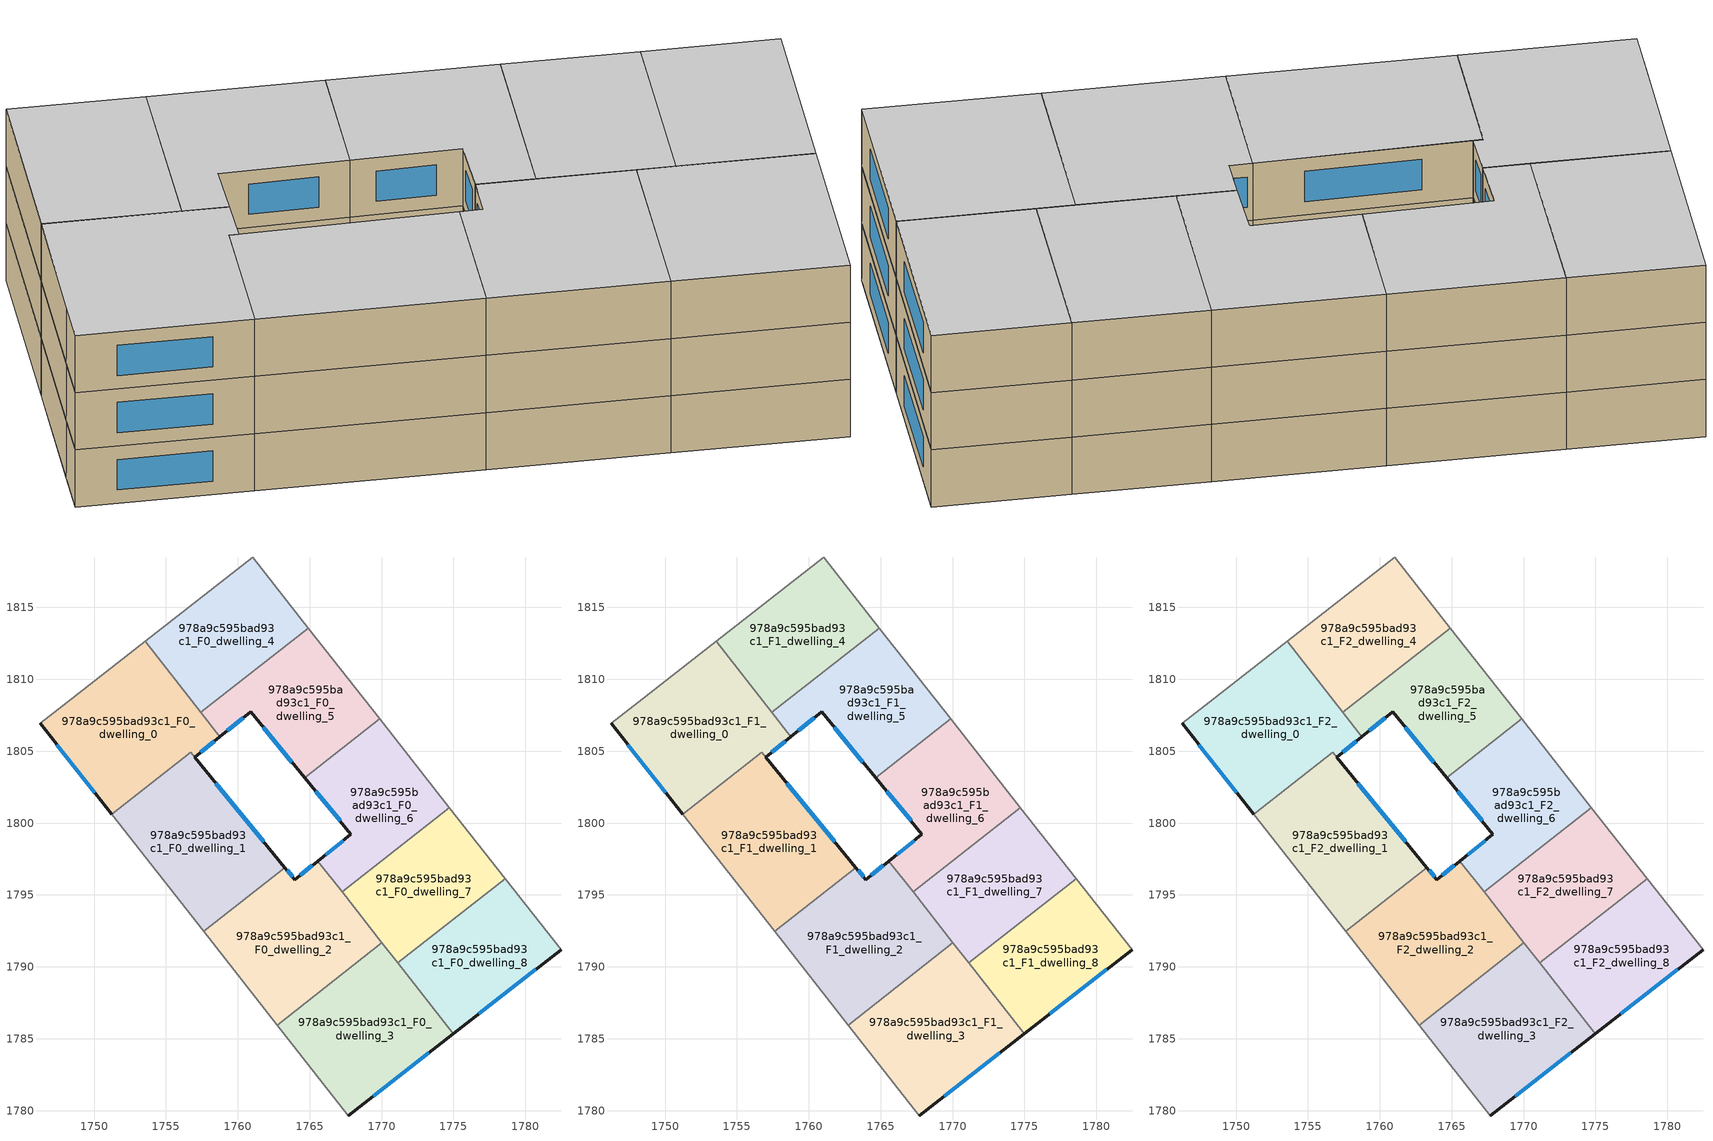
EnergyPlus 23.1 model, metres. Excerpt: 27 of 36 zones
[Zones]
978a9c595bad93c1_F0_dwelling_0
 floor ground (EU_floor_Construction): 1753.55,1812.65 1758.76,1806.02 1757,1804.59 1756.72,1804.93 1751.22,1800.61 1746.24,1806.95 1748.14,1808.42 z0
 wall outside (EU_wall_Construction): 1746.24,1806.95 1751.22,1800.61 / 1757,1804.59 1758.76,1806.02 z0:3
 wall to 978a9c595bad93c1_F0_dwelling_1 (EU_wall_Construction): 1756.72,1804.93 1757,1804.59 / 1751.22,1800.61 1756.71,1804.93 z0:3
 wall adiabatic (EU_wall_Construction): 1753.55,1812.65 1748.14,1808.42 1746.24,1806.95 z0:3
 wall to 978a9c595bad93c1_F0_dwelling_4 (EU_wall_Construction): 1757.44,1807.7 1753.55,1812.65 z0:3
 wall to 978a9c595bad93c1_F0_dwelling_5 (EU_wall_Construction): 1758.76,1806.02 1757.44,1807.7 z0:3
 window (EU_Window_Construction): 1747.41,1805.46 1750.05,1802.1 / 1757.41,1804.92 1758.35,1805.68 z0.7:2.3
978a9c595bad93c1_F0_dwelling_1
 floor ground (EU_floor_Construction): 1756.71,1804.93 1763.28,1796.91 1757.62,1792.46 1751.22,1800.61 z0
 wall outside (EU_wall_Construction): 1763.28,1796.91 1757,1804.58 z0:3
 wall to 978a9c595bad93c1_F0_dwelling_2 (EU_wall_Construction): 1757.62,1792.46 1763.28,1796.91 z0:3
 wall adiabatic (EU_wall_Construction): 1751.22,1800.61 1757.62,1792.46 z0:3
 window (EU_Window_Construction): 1761.81,1798.71 1758.48,1802.78 z0.7:2.3
978a9c595bad93c1_F0_dwelling_2
 floor ground (EU_floor_Construction): 1765.57,1797.36 1770.03,1791.68 1762.74,1785.96 1757.62,1792.46 1763.28,1796.91 1763.97,1796.06 z0
 wall outside (EU_wall_Construction): 1765.57,1797.36 1763.97,1796.06 1763.28,1796.91 z0:3
 wall to 978a9c595bad93c1_F0_dwelling_3 (EU_wall_Construction): 1762.74,1785.96 1770.03,1791.68 z0:3
 wall adiabatic (EU_wall_Construction): 1757.62,1792.46 1762.74,1785.96 z0:3
 wall to 978a9c595bad93c1_F0_dwelling_7 (EU_wall_Construction): 1770.03,1791.68 1767.25,1795.22 z0:3
 wall to 978a9c595bad93c1_F0_dwelling_6 (EU_wall_Construction): 1767.25,1795.22 1765.57,1797.36 z0:3
 window (EU_Window_Construction): 1763.81,1796.26 1763.44,1796.71 / 1765.19,1797.05 1764.35,1796.37 z0.7:2.3
978a9c595bad93c1_F0_dwelling_3
 floor ground (EU_floor_Construction): 1770.03,1791.68 1775,1785.35 1767.7,1779.65 1762.74,1785.96 z0
 wall outside (EU_wall_Construction): 1767.7,1779.65 1775,1785.35 z0:3
 wall adiabatic (EU_wall_Construction): 1762.74,1785.96 1767.7,1779.65 z0:3
 wall to 978a9c595bad93c1_F0_dwelling_8 (EU_wall_Construction): 1775,1785.35 1771.13,1790.28 z0:3
 wall to 978a9c595bad93c1_F0_dwelling_7 (EU_wall_Construction): 1771.13,1790.28 1770.03,1791.68 z0:3
 window (EU_Window_Construction): 1769.41,1780.99 1773.29,1784.01 z0.7:2.3
978a9c595bad93c1_F0_dwelling_4
 floor ground (EU_floor_Construction): 1761.03,1818.49 1764.9,1813.56 1757.44,1807.7 1753.55,1812.65 z0
 wall adiabatic (EU_wall_Construction): 1764.9,1813.56 1761.03,1818.49 1753.55,1812.65 z0:3
 wall to 978a9c595bad93c1_F0_dwelling_5 (EU_wall_Construction): 1757.44,1807.7 1764.9,1813.56 z0:3
978a9c595bad93c1_F0_dwelling_5
 floor ground (EU_floor_Construction): 1764.9,1813.56 1769.86,1807.25 1764.65,1803.15 1760.89,1807.75 1758.76,1806.02 1757.44,1807.7 z0
 wall outside (EU_wall_Construction): 1758.76,1806.02 1760.89,1807.75 1764.65,1803.15 z0:3
 wall adiabatic (EU_wall_Construction): 1769.86,1807.25 1764.9,1813.56 z0:3
 wall to 978a9c595bad93c1_F0_dwelling_6 (EU_wall_Construction): 1764.65,1803.15 1769.86,1807.25 z0:3
 window (EU_Window_Construction): 1759.26,1806.43 1760.39,1807.34 / 1761.77,1806.67 1763.77,1804.23 z0.7:2.3
978a9c595bad93c1_F0_dwelling_6
 floor ground (EU_floor_Construction): 1769.86,1807.25 1774.71,1801.08 1767.25,1795.22 1765.57,1797.36 1767.86,1799.23 1764.65,1803.15 z0
 wall outside (EU_wall_Construction): 1764.65,1803.15 1767.86,1799.23 1765.57,1797.36 z0:3
 wall adiabatic (EU_wall_Construction): 1774.71,1801.08 1769.86,1807.25 z0:3
 wall to 978a9c595bad93c1_F0_dwelling_7 (EU_wall_Construction): 1767.25,1795.22 1774.71,1801.08 z0:3
 window (EU_Window_Construction): 1767.33,1798.79 1766.11,1797.8 / 1765.41,1802.23 1767.11,1800.15 z0.7:2.3
978a9c595bad93c1_F0_dwelling_7
 floor ground (EU_floor_Construction): 1774.71,1801.08 1778.59,1796.14 1771.13,1790.28 1767.25,1795.22 z0
 wall adiabatic (EU_wall_Construction): 1778.59,1796.14 1774.71,1801.08 z0:3
 wall to 978a9c595bad93c1_F0_dwelling_8 (EU_wall_Construction): 1771.13,1790.28 1778.59,1796.14 z0:3
978a9c595bad93c1_F0_dwelling_8
 floor ground (EU_floor_Construction): 1778.59,1796.14 1782.48,1791.19 1775,1785.35 1771.13,1790.28 z0
 wall outside (EU_wall_Construction): 1775,1785.35 1782.48,1791.19 z0:3
 wall adiabatic (EU_wall_Construction): 1782.48,1791.19 1778.59,1796.14 z0:3
 window (EU_Window_Construction): 1776.76,1786.72 1780.72,1789.82 z0.7:2.3
978a9c595bad93c1_F1_dwelling_0
 floor to 978a9c595bad93c1_F0_dwelling_0 (EU_floor_Construction): 1753.55,1812.65 1758.76,1806.02 1757,1804.59 1756.72,1804.93 1751.22,1800.61 1746.24,1806.95 1748.14,1808.42 z3
 wall outside (EU_wall_Construction): 1746.24,1806.95 1751.22,1800.61 / 1757,1804.59 1758.76,1806.02 z3:6
 wall to 978a9c595bad93c1_F1_dwelling_1 (EU_wall_Construction): 1756.72,1804.93 1757,1804.59 / 1751.22,1800.61 1756.71,1804.93 z3:6
 wall adiabatic (EU_wall_Construction): 1753.55,1812.65 1748.14,1808.42 1746.24,1806.95 z3:6
 wall to 978a9c595bad93c1_F1_dwelling_4 (EU_wall_Construction): 1757.44,1807.7 1753.55,1812.65 z3:6
 wall to 978a9c595bad93c1_F1_dwelling_5 (EU_wall_Construction): 1758.76,1806.02 1757.44,1807.7 z3:6
 window (EU_Window_Construction): 1747.41,1805.46 1750.05,1802.1 / 1757.41,1804.92 1758.35,1805.68 z3.7:5.3
978a9c595bad93c1_F1_dwelling_1
 floor to 978a9c595bad93c1_F0_dwelling_1 (EU_floor_Construction): 1756.71,1804.93 1763.28,1796.91 1757.62,1792.46 1751.22,1800.61 z3
 wall outside (EU_wall_Construction): 1763.28,1796.91 1757,1804.58 z3:6
 wall to 978a9c595bad93c1_F1_dwelling_2 (EU_wall_Construction): 1757.62,1792.46 1763.28,1796.91 z3:6
 wall adiabatic (EU_wall_Construction): 1751.22,1800.61 1757.62,1792.46 z3:6
 window (EU_Window_Construction): 1761.81,1798.71 1758.48,1802.78 z3.7:5.3
978a9c595bad93c1_F1_dwelling_2
 floor to 978a9c595bad93c1_F0_dwelling_2 (EU_floor_Construction): 1765.57,1797.36 1770.03,1791.68 1762.74,1785.96 1757.62,1792.46 1763.28,1796.91 1763.97,1796.06 z3
 wall outside (EU_wall_Construction): 1765.57,1797.36 1763.97,1796.06 1763.28,1796.91 z3:6
 wall to 978a9c595bad93c1_F1_dwelling_3 (EU_wall_Construction): 1762.74,1785.96 1770.03,1791.68 z3:6
 wall adiabatic (EU_wall_Construction): 1757.62,1792.46 1762.74,1785.96 z3:6
 wall to 978a9c595bad93c1_F1_dwelling_7 (EU_wall_Construction): 1770.03,1791.68 1767.25,1795.22 z3:6
 wall to 978a9c595bad93c1_F1_dwelling_6 (EU_wall_Construction): 1767.25,1795.22 1765.57,1797.36 z3:6
 window (EU_Window_Construction): 1763.81,1796.26 1763.44,1796.71 / 1765.19,1797.05 1764.35,1796.37 z3.7:5.3
978a9c595bad93c1_F1_dwelling_3
 floor to 978a9c595bad93c1_F0_dwelling_3 (EU_floor_Construction): 1770.03,1791.68 1775,1785.35 1767.7,1779.65 1762.74,1785.96 z3
 wall outside (EU_wall_Construction): 1767.7,1779.65 1775,1785.35 z3:6
 wall adiabatic (EU_wall_Construction): 1762.74,1785.96 1767.7,1779.65 z3:6
 wall to 978a9c595bad93c1_F1_dwelling_8 (EU_wall_Construction): 1775,1785.35 1771.13,1790.28 z3:6
 wall to 978a9c595bad93c1_F1_dwelling_7 (EU_wall_Construction): 1771.13,1790.28 1770.03,1791.68 z3:6
 window (EU_Window_Construction): 1769.41,1780.99 1773.29,1784.01 z3.7:5.3
978a9c595bad93c1_F1_dwelling_4
 floor to 978a9c595bad93c1_F0_dwelling_4 (EU_floor_Construction): 1761.03,1818.49 1764.9,1813.56 1757.44,1807.7 1753.55,1812.65 z3
 wall adiabatic (EU_wall_Construction): 1764.9,1813.56 1761.03,1818.49 1753.55,1812.65 z3:6
 wall to 978a9c595bad93c1_F1_dwelling_5 (EU_wall_Construction): 1757.44,1807.7 1764.9,1813.56 z3:6
978a9c595bad93c1_F1_dwelling_5
 floor to 978a9c595bad93c1_F0_dwelling_5 (EU_floor_Construction): 1764.9,1813.56 1769.86,1807.25 1764.65,1803.15 1760.89,1807.75 1758.76,1806.02 1757.44,1807.7 z3
 wall outside (EU_wall_Construction): 1758.76,1806.02 1760.89,1807.75 1764.65,1803.15 z3:6
 wall adiabatic (EU_wall_Construction): 1769.86,1807.25 1764.9,1813.56 z3:6
 wall to 978a9c595bad93c1_F1_dwelling_6 (EU_wall_Construction): 1764.65,1803.15 1769.86,1807.25 z3:6
 window (EU_Window_Construction): 1759.26,1806.43 1760.39,1807.34 / 1761.77,1806.67 1763.77,1804.23 z3.7:5.3
978a9c595bad93c1_F1_dwelling_6
 floor to 978a9c595bad93c1_F0_dwelling_6 (EU_floor_Construction): 1769.86,1807.25 1774.71,1801.08 1767.25,1795.22 1765.57,1797.36 1767.86,1799.23 1764.65,1803.15 z3
 wall outside (EU_wall_Construction): 1764.65,1803.15 1767.86,1799.23 1765.57,1797.36 z3:6
 wall adiabatic (EU_wall_Construction): 1774.71,1801.08 1769.86,1807.25 z3:6
 wall to 978a9c595bad93c1_F1_dwelling_7 (EU_wall_Construction): 1767.25,1795.22 1774.71,1801.08 z3:6
 window (EU_Window_Construction): 1767.33,1798.79 1766.11,1797.8 / 1765.41,1802.23 1767.11,1800.15 z3.7:5.3
978a9c595bad93c1_F1_dwelling_7
 floor to 978a9c595bad93c1_F0_dwelling_7 (EU_floor_Construction): 1774.71,1801.08 1778.59,1796.14 1771.13,1790.28 1767.25,1795.22 z3
 wall adiabatic (EU_wall_Construction): 1778.59,1796.14 1774.71,1801.08 z3:6
 wall to 978a9c595bad93c1_F1_dwelling_8 (EU_wall_Construction): 1771.13,1790.28 1778.59,1796.14 z3:6
978a9c595bad93c1_F1_dwelling_8
 floor to 978a9c595bad93c1_F0_dwelling_8 (EU_floor_Construction): 1778.59,1796.14 1782.48,1791.19 1775,1785.35 1771.13,1790.28 z3
 wall outside (EU_wall_Construction): 1775,1785.35 1782.48,1791.19 z3:6
 wall adiabatic (EU_wall_Construction): 1782.48,1791.19 1778.59,1796.14 z3:6
 window (EU_Window_Construction): 1776.76,1786.72 1780.72,1789.82 z3.7:5.3
978a9c595bad93c1_F2_dwelling_0
 floor to 978a9c595bad93c1_F1_dwelling_0 (EU_floor_Construction): 1753.55,1812.65 1758.76,1806.02 1757,1804.59 1756.72,1804.93 1751.22,1800.61 1746.24,1806.95 1748.14,1808.42 z6
 wall outside (EU_wall_Construction): 1746.24,1806.95 1751.22,1800.61 / 1757,1804.59 1758.76,1806.02 z6:9
 wall to 978a9c595bad93c1_F2_dwelling_1 (EU_wall_Construction): 1756.72,1804.93 1757,1804.59 / 1751.22,1800.61 1756.71,1804.93 z6:9
 wall adiabatic (EU_wall_Construction): 1753.55,1812.65 1748.14,1808.42 1746.24,1806.95 z6:9
 wall to 978a9c595bad93c1_F2_dwelling_4 (EU_wall_Construction): 1757.44,1807.7 1753.55,1812.65 z6:9
 wall to 978a9c595bad93c1_F2_dwelling_5 (EU_wall_Construction): 1758.76,1806.02 1757.44,1807.7 z6:9
 window (EU_Window_Construction): 1747.41,1805.46 1750.05,1802.1 / 1757.41,1804.92 1758.35,1805.68 z6.7:8.3
 ceiling to 978a9c595bad93c1_F3_dwelling_0 (EU_floor_Construction): 1757,1804.59 1758.76,1806.02 1753.55,1812.65 1748.14,1808.42 1746.24,1806.95 1751.22,1800.61 1756.72,1804.93 z9
978a9c595bad93c1_F2_dwelling_1
 floor to 978a9c595bad93c1_F1_dwelling_1 (EU_floor_Construction): 1756.71,1804.93 1763.28,1796.91 1757.62,1792.46 1751.22,1800.61 z6
 wall outside (EU_wall_Construction): 1763.28,1796.91 1757,1804.58 z6:9
 wall to 978a9c595bad93c1_F2_dwelling_2 (EU_wall_Construction): 1757.62,1792.46 1763.28,1796.91 z6:9
 wall adiabatic (EU_wall_Construction): 1751.22,1800.61 1757.62,1792.46 z6:9
 window (EU_Window_Construction): 1761.81,1798.71 1758.48,1802.78 z6.7:8.3
 ceiling to 978a9c595bad93c1_F3_dwelling_1 (EU_floor_Construction): 1763.28,1796.91 1756.71,1804.93 1751.22,1800.61 1757.62,1792.46 z9
978a9c595bad93c1_F2_dwelling_2
 floor to 978a9c595bad93c1_F1_dwelling_2 (EU_floor_Construction): 1765.57,1797.36 1770.03,1791.68 1762.74,1785.96 1757.62,1792.46 1763.28,1796.91 1763.97,1796.06 z6
 wall outside (EU_wall_Construction): 1765.57,1797.36 1763.97,1796.06 1763.28,1796.91 z6:9
 wall to 978a9c595bad93c1_F2_dwelling_3 (EU_wall_Construction): 1762.74,1785.96 1770.03,1791.68 z6:9
 wall adiabatic (EU_wall_Construction): 1757.62,1792.46 1762.74,1785.96 z6:9
 wall to 978a9c595bad93c1_F2_dwelling_7 (EU_wall_Construction): 1770.03,1791.68 1767.25,1795.22 z6:9
 wall to 978a9c595bad93c1_F2_dwelling_6 (EU_wall_Construction): 1767.25,1795.22 1765.57,1797.36 z6:9
 window (EU_Window_Construction): 1763.81,1796.26 1763.44,1796.71 / 1765.19,1797.05 1764.35,1796.37 z6.7:8.3
 ceiling to 978a9c595bad93c1_F3_dwelling_2 (EU_floor_Construction): 1770.03,1791.68 1765.57,1797.36 1763.97,1796.06 1763.28,1796.91 1757.62,1792.46 1762.74,1785.96 z9
978a9c595bad93c1_F2_dwelling_3
 floor to 978a9c595bad93c1_F1_dwelling_3 (EU_floor_Construction): 1770.03,1791.68 1775,1785.35 1767.7,1779.65 1762.74,1785.96 z6
 wall outside (EU_wall_Construction): 1767.7,1779.65 1775,1785.35 z6:9
 wall adiabatic (EU_wall_Construction): 1762.74,1785.96 1767.7,1779.65 z6:9
 wall to 978a9c595bad93c1_F2_dwelling_8 (EU_wall_Construction): 1775,1785.35 1771.13,1790.28 z6:9
 wall to 978a9c595bad93c1_F2_dwelling_7 (EU_wall_Construction): 1771.13,1790.28 1770.03,1791.68 z6:9
 window (EU_Window_Construction): 1769.41,1780.99 1773.29,1784.01 z6.7:8.3
 ceiling to 978a9c595bad93c1_F3_dwelling_3 (EU_floor_Construction): 1775,1785.35 1770.03,1791.68 1762.74,1785.96 1767.7,1779.65 z9
978a9c595bad93c1_F2_dwelling_4
 floor to 978a9c595bad93c1_F1_dwelling_4 (EU_floor_Construction): 1761.03,1818.49 1764.9,1813.56 1757.44,1807.7 1753.55,1812.65 z6
 wall adiabatic (EU_wall_Construction): 1764.9,1813.56 1761.03,1818.49 1753.55,1812.65 z6:9
 wall to 978a9c595bad93c1_F2_dwelling_5 (EU_wall_Construction): 1757.44,1807.7 1764.9,1813.56 z6:9
 ceiling to 978a9c595bad93c1_F3_dwelling_4 (EU_floor_Construction): 1764.9,1813.56 1761.03,1818.49 1753.55,1812.65 1757.44,1807.7 z9
978a9c595bad93c1_F2_dwelling_5
 floor to 978a9c595bad93c1_F1_dwelling_5 (EU_floor_Construction): 1764.9,1813.56 1769.86,1807.25 1764.65,1803.15 1760.89,1807.75 1758.76,1806.02 1757.44,1807.7 z6
 wall outside (EU_wall_Construction): 1758.76,1806.02 1760.89,1807.75 1764.65,1803.15 z6:9
 wall adiabatic (EU_wall_Construction): 1769.86,1807.25 1764.9,1813.56 z6:9
 wall to 978a9c595bad93c1_F2_dwelling_6 (EU_wall_Construction): 1764.65,1803.15 1769.86,1807.25 z6:9
 window (EU_Window_Construction): 1759.26,1806.43 1760.39,1807.34 / 1761.77,1806.67 1763.77,1804.23 z6.7:8.3
 ceiling to 978a9c595bad93c1_F3_dwelling_5 (EU_floor_Construction): 1769.86,1807.25 1764.9,1813.56 1757.44,1807.7 1758.76,1806.02 1760.89,1807.75 1764.65,1803.15 z9
978a9c595bad93c1_F2_dwelling_6
 floor to 978a9c595bad93c1_F1_dwelling_6 (EU_floor_Construction): 1769.86,1807.25 1774.71,1801.08 1767.25,1795.22 1765.57,1797.36 1767.86,1799.23 1764.65,1803.15 z6
 wall outside (EU_wall_Construction): 1764.65,1803.15 1767.86,1799.23 1765.57,1797.36 z6:9
 wall adiabatic (EU_wall_Construction): 1774.71,1801.08 1769.86,1807.25 z6:9
 wall to 978a9c595bad93c1_F2_dwelling_7 (EU_wall_Construction): 1767.25,1795.22 1774.71,1801.08 z6:9
 window (EU_Window_Construction): 1767.33,1798.79 1766.11,1797.8 / 1765.41,1802.23 1767.11,1800.15 z6.7:8.3
 ceiling to 978a9c595bad93c1_F3_dwelling_6 (EU_floor_Construction): 1774.71,1801.08 1769.86,1807.25 1764.65,1803.15 1767.86,1799.23 1765.57,1797.36 1767.25,1795.22 z9
978a9c595bad93c1_F2_dwelling_7
 floor to 978a9c595bad93c1_F1_dwelling_7 (EU_floor_Construction): 1774.71,1801.08 1778.59,1796.14 1771.13,1790.28 1767.25,1795.22 z6
 wall adiabatic (EU_wall_Construction): 1778.59,1796.14 1774.71,1801.08 z6:9
 wall to 978a9c595bad93c1_F2_dwelling_8 (EU_wall_Construction): 1771.13,1790.28 1778.59,1796.14 z6:9
 ceiling to 978a9c595bad93c1_F3_dwelling_7 (EU_floor_Construction): 1778.59,1796.14 1774.71,1801.08 1767.25,1795.22 1771.13,1790.28 z9
978a9c595bad93c1_F2_dwelling_8
 floor to 978a9c595bad93c1_F1_dwelling_8 (EU_floor_Construction): 1778.59,1796.14 1782.48,1791.19 1775,1785.35 1771.13,1790.28 z6
 wall outside (EU_wall_Construction): 1775,1785.35 1782.48,1791.19 z6:9
 wall adiabatic (EU_wall_Construction): 1782.48,1791.19 1778.59,1796.14 z6:9
 window (EU_Window_Construction): 1776.76,1786.72 1780.72,1789.82 z6.7:8.3
 ceiling to 978a9c595bad93c1_F3_dwelling_8 (EU_floor_Construction): 1782.48,1791.19 1778.59,1796.14 1771.13,1790.28 1775,1785.35 z9
[Building]
EU S2 Campaign: North Axis=0; Terrain=City; Solar Distribution=FullExterior
[Site:Location]
Budapest.Ferenc.Liszt.Intl.AP: Latitude=47.437; Longitude=19.256; Time Zone=1; Elevation=185
[SizingPeriod:WeatherFileDays]
AnnualSizingPeriod: Begin Month=1; Begin Day of Month=1; End Month=12; End Day of Month=31; Day of Week for Start Day=Monday; Use Weather File Daylight Saving Period=No; Use Weather File Rain and Snow Indicators=No
[MATERIAL]
EU_InternalMass_Material: Roughness=MediumRough; Thickness=0.1; Conductivity=1; Density=1800; Specific Heat=900; Thermal Absorptance=0.9; Solar Absorptance=0.7; Visible Absorptance=0.7
[MATERIAL:NOMASS] Roughness=MediumRough; Thermal Absorptance=0.9; Solar Absorptance=0.7; Visible Absorptance=0.7
Name | Thermal Resistance
EU_wall_NoMass | 0.832559
EU_floor_NoMass | 0.872794
[WINDOWMATERIAL:SIMPLEGLAZINGSYSTEM]
EU_Window_SimpleGlazing: UFactor=2.79869; Solar Heat Gain Coefficient=0.75; Visible Transmittance=0.75
[CONSTRUCTION]
EU_wall_Construction: EU_wall_NoMass
EU_floor_Construction: EU_floor_NoMass
EU_Window_Construction: EU_Window_SimpleGlazing
EU_InternalMass_Construction: EU_InternalMass_Material
[ZONE] Type=1; Multiplier=1; Ceiling Height=autocalculate; Floor Area=autocalculate; Part of Total Floor Area=Yes
Name | Volume
978a9c595bad93c1_F0_dwelling_0; 978a9c595bad93c1_F1_dwelling_0; 978a9c595bad93c1_F2_dwelling_0 | 226.384
978a9c595bad93c1_F0_dwelling_1; 978a9c595bad93c1_F1_dwelling_1; 978a9c595bad93c1_F2_dwelling_1 | 220.493
978a9c595bad93c1_F0_dwelling_2; 978a9c595bad93c1_F1_dwelling_2; 978a9c595bad93c1_F2_dwelling_2 | 223.479
978a9c595bad93c1_F0_dwelling_3; 978a9c595bad93c1_F1_dwelling_3; 978a9c595bad93c1_F2_dwelling_3 | 223.474
978a9c595bad93c1_F0_dwelling_4; 978a9c595bad93c1_F1_dwelling_4; 978a9c595bad93c1_F2_dwelling_4 | 178.793
978a9c595bad93c1_F0_dwelling_5; 978a9c595bad93c1_F1_dwelling_5; 978a9c595bad93c1_F2_dwelling_5 | 178.784
978a9c595bad93c1_F0_dwelling_6; 978a9c595bad93c1_F1_dwelling_6; 978a9c595bad93c1_F2_dwelling_6 | 178.795
978a9c595bad93c1_F0_dwelling_7; 978a9c595bad93c1_F1_dwelling_7; 978a9c595bad93c1_F2_dwelling_7 | 178.759
978a9c595bad93c1_F0_dwelling_8; 978a9c595bad93c1_F1_dwelling_8; 978a9c595bad93c1_F2_dwelling_8 | 178.791
[INTERNALMASS] Construction=EU_InternalMass_Construction
Name | Zone or ZoneList | Surface Area
978a9c595bad93c1_F0_dwelling_0_EU_InternalMass | 978a9c595bad93c1_F0_dwelling_0 | 75.4623
978a9c595bad93c1_F0_dwelling_1_EU_InternalMass | 978a9c595bad93c1_F0_dwelling_1 | 73.5244
978a9c595bad93c1_F0_dwelling_2_EU_InternalMass | 978a9c595bad93c1_F0_dwelling_2 | 74.4931
978a9c595bad93c1_F0_dwelling_3_EU_InternalMass | 978a9c595bad93c1_F0_dwelling_3 | 74.4914
978a9c595bad93c1_F0_dwelling_4_EU_InternalMass | 978a9c595bad93c1_F0_dwelling_4 | 59.5976
978a9c595bad93c1_F0_dwelling_5_EU_InternalMass | 978a9c595bad93c1_F0_dwelling_5 | 59.5945
978a9c595bad93c1_F0_dwelling_6_EU_InternalMass | 978a9c595bad93c1_F0_dwelling_6 | 59.5981
978a9c595bad93c1_F0_dwelling_7_EU_InternalMass | 978a9c595bad93c1_F0_dwelling_7 | 59.5864
978a9c595bad93c1_F0_dwelling_8_EU_InternalMass | 978a9c595bad93c1_F0_dwelling_8 | 59.5971
978a9c595bad93c1_F1_dwelling_0_EU_InternalMass | 978a9c595bad93c1_F1_dwelling_0 | 75.4623
978a9c595bad93c1_F1_dwelling_1_EU_InternalMass | 978a9c595bad93c1_F1_dwelling_1 | 73.5244
978a9c595bad93c1_F1_dwelling_2_EU_InternalMass | 978a9c595bad93c1_F1_dwelling_2 | 74.4931
978a9c595bad93c1_F1_dwelling_3_EU_InternalMass | 978a9c595bad93c1_F1_dwelling_3 | 74.4914
978a9c595bad93c1_F1_dwelling_4_EU_InternalMass | 978a9c595bad93c1_F1_dwelling_4 | 59.5976
978a9c595bad93c1_F1_dwelling_5_EU_InternalMass | 978a9c595bad93c1_F1_dwelling_5 | 59.5945
978a9c595bad93c1_F1_dwelling_6_EU_InternalMass | 978a9c595bad93c1_F1_dwelling_6 | 59.5981
978a9c595bad93c1_F1_dwelling_7_EU_InternalMass | 978a9c595bad93c1_F1_dwelling_7 | 59.5864
978a9c595bad93c1_F1_dwelling_8_EU_InternalMass | 978a9c595bad93c1_F1_dwelling_8 | 59.5971
978a9c595bad93c1_F2_dwelling_0_EU_InternalMass | 978a9c595bad93c1_F2_dwelling_0 | 75.4623
978a9c595bad93c1_F2_dwelling_1_EU_InternalMass | 978a9c595bad93c1_F2_dwelling_1 | 73.5244
978a9c595bad93c1_F2_dwelling_2_EU_InternalMass | 978a9c595bad93c1_F2_dwelling_2 | 74.4931
978a9c595bad93c1_F2_dwelling_3_EU_InternalMass | 978a9c595bad93c1_F2_dwelling_3 | 74.4914
978a9c595bad93c1_F2_dwelling_4_EU_InternalMass | 978a9c595bad93c1_F2_dwelling_4 | 59.5976
978a9c595bad93c1_F2_dwelling_5_EU_InternalMass | 978a9c595bad93c1_F2_dwelling_5 | 59.5945
978a9c595bad93c1_F2_dwelling_6_EU_InternalMass | 978a9c595bad93c1_F2_dwelling_6 | 59.5981
978a9c595bad93c1_F2_dwelling_7_EU_InternalMass | 978a9c595bad93c1_F2_dwelling_7 | 59.5864
978a9c595bad93c1_F2_dwelling_8_EU_InternalMass | 978a9c595bad93c1_F2_dwelling_8 | 59.5971
[OTHEREQUIPMENT] Fuel Type=Electricity; Design Level Calculation Method=Watts/Area; Power per Zone Floor Area=1; Fraction Latent=0; Fraction Radiant=0; Fraction Lost=0; Carbon Dioxide Generation Rate=0; EndUse Subcategory=EU_Step8_InternalGains
Name | Zone or ZoneList or Space or SpaceList | Schedule
EU_Step8_InternalGain_978a9c595bad93c1_F0_dwelling_0_f000 | 978a9c595bad93c1_F0_dwelling_0 | EU_Step8_GainSchedule_978a9c595bad93c1_F0_dwelling_0_f000
EU_Step8_InternalGain_978a9c595bad93c1_F0_dwelling_1_f000 | 978a9c595bad93c1_F0_dwelling_1 | EU_Step8_GainSchedule_978a9c595bad93c1_F0_dwelling_1_f000
EU_Step8_InternalGain_978a9c595bad93c1_F0_dwelling_2_f000 | 978a9c595bad93c1_F0_dwelling_2 | EU_Step8_GainSchedule_978a9c595bad93c1_F0_dwelling_2_f000
EU_Step8_InternalGain_978a9c595bad93c1_F0_dwelling_3_f000 | 978a9c595bad93c1_F0_dwelling_3 | EU_Step8_GainSchedule_978a9c595bad93c1_F0_dwelling_3_f000
EU_Step8_InternalGain_978a9c595bad93c1_F0_dwelling_4_f000 | 978a9c595bad93c1_F0_dwelling_4 | EU_Step8_GainSchedule_978a9c595bad93c1_F0_dwelling_4_f000
EU_Step8_InternalGain_978a9c595bad93c1_F0_dwelling_5_f000 | 978a9c595bad93c1_F0_dwelling_5 | EU_Step8_GainSchedule_978a9c595bad93c1_F0_dwelling_5_f000
EU_Step8_InternalGain_978a9c595bad93c1_F0_dwelling_6_f000 | 978a9c595bad93c1_F0_dwelling_6 | EU_Step8_GainSchedule_978a9c595bad93c1_F0_dwelling_6_f000
EU_Step8_InternalGain_978a9c595bad93c1_F0_dwelling_7_f000 | 978a9c595bad93c1_F0_dwelling_7 | EU_Step8_GainSchedule_978a9c595bad93c1_F0_dwelling_7_f000
EU_Step8_InternalGain_978a9c595bad93c1_F0_dwelling_8_f000 | 978a9c595bad93c1_F0_dwelling_8 | EU_Step8_GainSchedule_978a9c595bad93c1_F0_dwelling_8_f000
EU_Step8_InternalGain_978a9c595bad93c1_F1_dwelling_0_f000 | 978a9c595bad93c1_F1_dwelling_0 | EU_Step8_GainSchedule_978a9c595bad93c1_F1_dwelling_0_f000
EU_Step8_InternalGain_978a9c595bad93c1_F1_dwelling_1_f000 | 978a9c595bad93c1_F1_dwelling_1 | EU_Step8_GainSchedule_978a9c595bad93c1_F1_dwelling_1_f000
EU_Step8_InternalGain_978a9c595bad93c1_F1_dwelling_2_f000 | 978a9c595bad93c1_F1_dwelling_2 | EU_Step8_GainSchedule_978a9c595bad93c1_F1_dwelling_2_f000
EU_Step8_InternalGain_978a9c595bad93c1_F1_dwelling_3_f000 | 978a9c595bad93c1_F1_dwelling_3 | EU_Step8_GainSchedule_978a9c595bad93c1_F1_dwelling_3_f000
EU_Step8_InternalGain_978a9c595bad93c1_F1_dwelling_4_f000 | 978a9c595bad93c1_F1_dwelling_4 | EU_Step8_GainSchedule_978a9c595bad93c1_F1_dwelling_4_f000
EU_Step8_InternalGain_978a9c595bad93c1_F1_dwelling_5_f000 | 978a9c595bad93c1_F1_dwelling_5 | EU_Step8_GainSchedule_978a9c595bad93c1_F1_dwelling_5_f000
EU_Step8_InternalGain_978a9c595bad93c1_F1_dwelling_6_f000 | 978a9c595bad93c1_F1_dwelling_6 | EU_Step8_GainSchedule_978a9c595bad93c1_F1_dwelling_6_f000
EU_Step8_InternalGain_978a9c595bad93c1_F1_dwelling_7_f000 | 978a9c595bad93c1_F1_dwelling_7 | EU_Step8_GainSchedule_978a9c595bad93c1_F1_dwelling_7_f000
EU_Step8_InternalGain_978a9c595bad93c1_F1_dwelling_8_f000 | 978a9c595bad93c1_F1_dwelling_8 | EU_Step8_GainSchedule_978a9c595bad93c1_F1_dwelling_8_f000
EU_Step8_InternalGain_978a9c595bad93c1_F2_dwelling_0_f000 | 978a9c595bad93c1_F2_dwelling_0 | EU_Step8_GainSchedule_978a9c595bad93c1_F2_dwelling_0_f000
EU_Step8_InternalGain_978a9c595bad93c1_F2_dwelling_1_f000 | 978a9c595bad93c1_F2_dwelling_1 | EU_Step8_GainSchedule_978a9c595bad93c1_F2_dwelling_1_f000
EU_Step8_InternalGain_978a9c595bad93c1_F2_dwelling_2_f000 | 978a9c595bad93c1_F2_dwelling_2 | EU_Step8_GainSchedule_978a9c595bad93c1_F2_dwelling_2_f000
EU_Step8_InternalGain_978a9c595bad93c1_F2_dwelling_3_f000 | 978a9c595bad93c1_F2_dwelling_3 | EU_Step8_GainSchedule_978a9c595bad93c1_F2_dwelling_3_f000
EU_Step8_InternalGain_978a9c595bad93c1_F2_dwelling_4_f000 | 978a9c595bad93c1_F2_dwelling_4 | EU_Step8_GainSchedule_978a9c595bad93c1_F2_dwelling_4_f000
EU_Step8_InternalGain_978a9c595bad93c1_F2_dwelling_5_f000 | 978a9c595bad93c1_F2_dwelling_5 | EU_Step8_GainSchedule_978a9c595bad93c1_F2_dwelling_5_f000
EU_Step8_InternalGain_978a9c595bad93c1_F2_dwelling_6_f000 | 978a9c595bad93c1_F2_dwelling_6 | EU_Step8_GainSchedule_978a9c595bad93c1_F2_dwelling_6_f000
EU_Step8_InternalGain_978a9c595bad93c1_F2_dwelling_7_f000 | 978a9c595bad93c1_F2_dwelling_7 | EU_Step8_GainSchedule_978a9c595bad93c1_F2_dwelling_7_f000
EU_Step8_InternalGain_978a9c595bad93c1_F2_dwelling_8_f000 | 978a9c595bad93c1_F2_dwelling_8 | EU_Step8_GainSchedule_978a9c595bad93c1_F2_dwelling_8_f000
[ZONEVENTILATION:DESIGNFLOWRATE] Schedule=EU_AlwaysOn; Design Flow Rate Calculation Method=AirChanges/Hour; Air Changes per Hour=0.475469; Ventilation Type=Natural; Fan Pressure Rise=0; Fan Total Efficiency=1; Constant Term Coefficient=1; Temperature Term Coefficient=0; Velocity Term Coefficient=0; Velocity Squared Term Coefficient=0; Minimum Indoor Temperature=-100; Maximum Indoor Temperature=100; Delta Temperature=-100; Minimum Outdoor Temperature=-100; Maximum Outdoor Temperature=100; Maximum Wind Speed=40
Name | Zone or ZoneList or Space or SpaceList
EU_ConstantAir_978a9c595bad93c1_F0_dwelling_0 | 978a9c595bad93c1_F0_dwelling_0
EU_ConstantAir_978a9c595bad93c1_F0_dwelling_1 | 978a9c595bad93c1_F0_dwelling_1
EU_ConstantAir_978a9c595bad93c1_F0_dwelling_2 | 978a9c595bad93c1_F0_dwelling_2
EU_ConstantAir_978a9c595bad93c1_F0_dwelling_3 | 978a9c595bad93c1_F0_dwelling_3
EU_ConstantAir_978a9c595bad93c1_F0_dwelling_4 | 978a9c595bad93c1_F0_dwelling_4
EU_ConstantAir_978a9c595bad93c1_F0_dwelling_5 | 978a9c595bad93c1_F0_dwelling_5
EU_ConstantAir_978a9c595bad93c1_F0_dwelling_6 | 978a9c595bad93c1_F0_dwelling_6
EU_ConstantAir_978a9c595bad93c1_F0_dwelling_7 | 978a9c595bad93c1_F0_dwelling_7
EU_ConstantAir_978a9c595bad93c1_F0_dwelling_8 | 978a9c595bad93c1_F0_dwelling_8
EU_ConstantAir_978a9c595bad93c1_F1_dwelling_0 | 978a9c595bad93c1_F1_dwelling_0
EU_ConstantAir_978a9c595bad93c1_F1_dwelling_1 | 978a9c595bad93c1_F1_dwelling_1
EU_ConstantAir_978a9c595bad93c1_F1_dwelling_2 | 978a9c595bad93c1_F1_dwelling_2
EU_ConstantAir_978a9c595bad93c1_F1_dwelling_3 | 978a9c595bad93c1_F1_dwelling_3
EU_ConstantAir_978a9c595bad93c1_F1_dwelling_4 | 978a9c595bad93c1_F1_dwelling_4
EU_ConstantAir_978a9c595bad93c1_F1_dwelling_5 | 978a9c595bad93c1_F1_dwelling_5
EU_ConstantAir_978a9c595bad93c1_F1_dwelling_6 | 978a9c595bad93c1_F1_dwelling_6
EU_ConstantAir_978a9c595bad93c1_F1_dwelling_7 | 978a9c595bad93c1_F1_dwelling_7
EU_ConstantAir_978a9c595bad93c1_F1_dwelling_8 | 978a9c595bad93c1_F1_dwelling_8
EU_ConstantAir_978a9c595bad93c1_F2_dwelling_0 | 978a9c595bad93c1_F2_dwelling_0
EU_ConstantAir_978a9c595bad93c1_F2_dwelling_1 | 978a9c595bad93c1_F2_dwelling_1
EU_ConstantAir_978a9c595bad93c1_F2_dwelling_2 | 978a9c595bad93c1_F2_dwelling_2
EU_ConstantAir_978a9c595bad93c1_F2_dwelling_3 | 978a9c595bad93c1_F2_dwelling_3
EU_ConstantAir_978a9c595bad93c1_F2_dwelling_4 | 978a9c595bad93c1_F2_dwelling_4
EU_ConstantAir_978a9c595bad93c1_F2_dwelling_5 | 978a9c595bad93c1_F2_dwelling_5
EU_ConstantAir_978a9c595bad93c1_F2_dwelling_6 | 978a9c595bad93c1_F2_dwelling_6
EU_ConstantAir_978a9c595bad93c1_F2_dwelling_7 | 978a9c595bad93c1_F2_dwelling_7
EU_ConstantAir_978a9c595bad93c1_F2_dwelling_8 | 978a9c595bad93c1_F2_dwelling_8
[HVACTEMPLATE:THERMOSTAT] Constant Heating Setpoint=20; Constant Cooling Setpoint=50
EU_HeatOnly_978a9c595bad93c1_F0_dwelling_0; EU_HeatOnly_978a9c595bad93c1_F0_dwelling_1; EU_HeatOnly_978a9c595bad93c1_F0_dwelling_2; EU_HeatOnly_978a9c595bad93c1_F0_dwelling_3; EU_HeatOnly_978a9c595bad93c1_F0_dwelling_4; EU_HeatOnly_978a9c595bad93c1_F0_dwelling_5; EU_HeatOnly_978a9c595bad93c1_F0_dwelling_6; EU_HeatOnly_978a9c595bad93c1_F0_dwelling_7; EU_HeatOnly_978a9c595bad93c1_F0_dwelling_8; EU_HeatOnly_978a9c595bad93c1_F1_dwelling_0; EU_HeatOnly_978a9c595bad93c1_F1_dwelling_1; EU_HeatOnly_978a9c595bad93c1_F1_dwelling_2; EU_HeatOnly_978a9c595bad93c1_F1_dwelling_3; EU_HeatOnly_978a9c595bad93c1_F1_dwelling_4; EU_HeatOnly_978a9c595bad93c1_F1_dwelling_5; EU_HeatOnly_978a9c595bad93c1_F1_dwelling_6; EU_HeatOnly_978a9c595bad93c1_F1_dwelling_7; EU_HeatOnly_978a9c595bad93c1_F1_dwelling_8; EU_HeatOnly_978a9c595bad93c1_F2_dwelling_0; EU_HeatOnly_978a9c595bad93c1_F2_dwelling_1; EU_HeatOnly_978a9c595bad93c1_F2_dwelling_2; EU_HeatOnly_978a9c595bad93c1_F2_dwelling_3; EU_HeatOnly_978a9c595bad93c1_F2_dwelling_4; EU_HeatOnly_978a9c595bad93c1_F2_dwelling_5; EU_HeatOnly_978a9c595bad93c1_F2_dwelling_6; EU_HeatOnly_978a9c595bad93c1_F2_dwelling_7; EU_HeatOnly_978a9c595bad93c1_F2_dwelling_8; EU_HeatOnly_978a9c595bad93c1_F3_dwelling_0; EU_HeatOnly_978a9c595bad93c1_F3_dwelling_1; EU_HeatOnly_978a9c595bad93c1_F3_dwelling_2; EU_HeatOnly_978a9c595bad93c1_F3_dwelling_3; EU_HeatOnly_978a9c595bad93c1_F3_dwelling_4; EU_HeatOnly_978a9c595bad93c1_F3_dwelling_5; EU_HeatOnly_978a9c595bad93c1_F3_dwelling_6; EU_HeatOnly_978a9c595bad93c1_F3_dwelling_7; EU_HeatOnly_978a9c595bad93c1_F3_dwelling_8
[HVACTEMPLATE:ZONE:IDEALLOADSAIRSYSTEM] System Availability Schedule=EU_AlwaysOn; Maximum Heating Supply Air Temperature=50; Minimum Cooling Supply Air Temperature=13; Maximum Heating Supply Air Humidity Ratio=0.0156; Minimum Cooling Supply Air Humidity Ratio=0.0077; Heating Limit=NoLimit; Cooling Limit=NoLimit; Heating Availability Schedule=EU_AlwaysOn; Cooling Availability Schedule=EU_CoolingOff; Dehumidification Control Type=ConstantSensibleHeatRatio; Cooling Sensible Heat Ratio=0.7; Dehumidification Setpoint=60; Humidification Control Type=None; Humidification Setpoint=30; Outdoor Air Method=None; Outdoor Air Flow Rate per Person=0.00944; Outdoor Air Flow Rate per Zone Floor Area=0; Outdoor Air Flow Rate per Zone=0; Demand Controlled Ventilation Type=None; Outdoor Air Economizer Type=NoEconomizer; Heat Recovery Type=None; Sensible Heat Recovery Effectiveness=0.7; Latent Heat Recovery Effectiveness=0.65
Name | Template Thermostat
978a9c595bad93c1_F0_dwelling_0 | EU_HeatOnly_978a9c595bad93c1_F0_dwelling_0
978a9c595bad93c1_F0_dwelling_1 | EU_HeatOnly_978a9c595bad93c1_F0_dwelling_1
978a9c595bad93c1_F0_dwelling_2 | EU_HeatOnly_978a9c595bad93c1_F0_dwelling_2
978a9c595bad93c1_F0_dwelling_3 | EU_HeatOnly_978a9c595bad93c1_F0_dwelling_3
978a9c595bad93c1_F0_dwelling_4 | EU_HeatOnly_978a9c595bad93c1_F0_dwelling_4
978a9c595bad93c1_F0_dwelling_5 | EU_HeatOnly_978a9c595bad93c1_F0_dwelling_5
978a9c595bad93c1_F0_dwelling_6 | EU_HeatOnly_978a9c595bad93c1_F0_dwelling_6
978a9c595bad93c1_F0_dwelling_7 | EU_HeatOnly_978a9c595bad93c1_F0_dwelling_7
978a9c595bad93c1_F0_dwelling_8 | EU_HeatOnly_978a9c595bad93c1_F0_dwelling_8
978a9c595bad93c1_F1_dwelling_0 | EU_HeatOnly_978a9c595bad93c1_F1_dwelling_0
978a9c595bad93c1_F1_dwelling_1 | EU_HeatOnly_978a9c595bad93c1_F1_dwelling_1
978a9c595bad93c1_F1_dwelling_2 | EU_HeatOnly_978a9c595bad93c1_F1_dwelling_2
978a9c595bad93c1_F1_dwelling_3 | EU_HeatOnly_978a9c595bad93c1_F1_dwelling_3
978a9c595bad93c1_F1_dwelling_4 | EU_HeatOnly_978a9c595bad93c1_F1_dwelling_4
978a9c595bad93c1_F1_dwelling_5 | EU_HeatOnly_978a9c595bad93c1_F1_dwelling_5
978a9c595bad93c1_F1_dwelling_6 | EU_HeatOnly_978a9c595bad93c1_F1_dwelling_6
978a9c595bad93c1_F1_dwelling_7 | EU_HeatOnly_978a9c595bad93c1_F1_dwelling_7
978a9c595bad93c1_F1_dwelling_8 | EU_HeatOnly_978a9c595bad93c1_F1_dwelling_8
978a9c595bad93c1_F2_dwelling_0 | EU_HeatOnly_978a9c595bad93c1_F2_dwelling_0
978a9c595bad93c1_F2_dwelling_1 | EU_HeatOnly_978a9c595bad93c1_F2_dwelling_1
978a9c595bad93c1_F2_dwelling_2 | EU_HeatOnly_978a9c595bad93c1_F2_dwelling_2
978a9c595bad93c1_F2_dwelling_3 | EU_HeatOnly_978a9c595bad93c1_F2_dwelling_3
978a9c595bad93c1_F2_dwelling_4 | EU_HeatOnly_978a9c595bad93c1_F2_dwelling_4
978a9c595bad93c1_F2_dwelling_5 | EU_HeatOnly_978a9c595bad93c1_F2_dwelling_5
978a9c595bad93c1_F2_dwelling_6 | EU_HeatOnly_978a9c595bad93c1_F2_dwelling_6
978a9c595bad93c1_F2_dwelling_7 | EU_HeatOnly_978a9c595bad93c1_F2_dwelling_7
978a9c595bad93c1_F2_dwelling_8 | EU_HeatOnly_978a9c595bad93c1_F2_dwelling_8
[SIZING:ZONE] Zone Cooling Design Supply Air Temperature Input Method=SupplyAirTemperature; Zone Cooling Design Supply Air Temperature=13; Zone Heating Design Supply Air Temperature Input Method=SupplyAirTemperature; Zone Heating Design Supply Air Temperature=50; Zone Cooling Design Supply Air Humidity Ratio=0.008; Zone Heating Design Supply Air Humidity Ratio=0.008; Cooling Design Air Flow Method=DesignDay; Cooling Design Air Flow Rate=0; Cooling Minimum Air Flow per Zone Floor Area=0.000762; Cooling Minimum Air Flow=0; Cooling Minimum Air Flow Fraction=0.2; Heating Design Air Flow Method=DesignDay; Heating Design Air Flow Rate=0; Heating Maximum Air Flow per Zone Floor Area=0.002032; Heating Maximum Air Flow=0.141576; Heating Maximum Air Flow Fraction=0.3; Account for Dedicated Outdoor Air System=No; Dedicated Outdoor Air System Control Strategy=NeutralSupplyAir; Dedicated Outdoor Air Low Setpoint Temperature for Design=autosize; Dedicated Outdoor Air High Setpoint Temperature for Design=autosize; Zone Load Sizing Method=Sensible Load Only No Latent Load; Zone Latent Cooling Design Supply Air Humidity Ratio Input Method=HumidityRatioDifference; Zone Cooling Design Supply Air Humidity Ratio Difference=0.005; Zone Latent Heating Design Supply Air Humidity Ratio Input Method=HumidityRatioDifference; Zone Humidification Design Supply Air Humidity Ratio Difference=0.005
978a9c595bad93c1_F0_dwelling_0; 978a9c595bad93c1_F0_dwelling_1; 978a9c595bad93c1_F0_dwelling_2; 978a9c595bad93c1_F0_dwelling_3; 978a9c595bad93c1_F0_dwelling_4; 978a9c595bad93c1_F0_dwelling_5; 978a9c595bad93c1_F0_dwelling_6; 978a9c595bad93c1_F0_dwelling_7; 978a9c595bad93c1_F0_dwelling_8; 978a9c595bad93c1_F1_dwelling_0; 978a9c595bad93c1_F1_dwelling_1; 978a9c595bad93c1_F1_dwelling_2; 978a9c595bad93c1_F1_dwelling_3; 978a9c595bad93c1_F1_dwelling_4; 978a9c595bad93c1_F1_dwelling_5; 978a9c595bad93c1_F1_dwelling_6; 978a9c595bad93c1_F1_dwelling_7; 978a9c595bad93c1_F1_dwelling_8; 978a9c595bad93c1_F2_dwelling_0; 978a9c595bad93c1_F2_dwelling_1; 978a9c595bad93c1_F2_dwelling_2; 978a9c595bad93c1_F2_dwelling_3; 978a9c595bad93c1_F2_dwelling_4; 978a9c595bad93c1_F2_dwelling_5; 978a9c595bad93c1_F2_dwelling_6; 978a9c595bad93c1_F2_dwelling_7; 978a9c595bad93c1_F2_dwelling_8
[SCHEDULE:CONSTANT]
Name | Hourly Value
EU_AlwaysOn | 1
EU_CoolingOff | 0
[SCHEDULE:FILE] Column Number=1; Rows to Skip at Top=0; Number of Hours of Data=8760; Column Separator=Comma; Interpolate to Timestep=No; Minutes per Item=60; Adjust Schedule for Daylight Savings=Yes
Name | File
EU_Step8_GainSchedule_978a9c595bad93c1_F0_dwelling_0_f000 | ../../schedules/978a9c595bad93c1/978a9c595bad93c1_F0_dwelling_0_f000_gain.csv
EU_Step8_GainSchedule_978a9c595bad93c1_F0_dwelling_1_f000 | ../../schedules/978a9c595bad93c1/978a9c595bad93c1_F0_dwelling_1_f000_gain.csv
EU_Step8_GainSchedule_978a9c595bad93c1_F0_dwelling_2_f000 | ../../schedules/978a9c595bad93c1/978a9c595bad93c1_F0_dwelling_2_f000_gain.csv
EU_Step8_GainSchedule_978a9c595bad93c1_F0_dwelling_3_f000 | ../../schedules/978a9c595bad93c1/978a9c595bad93c1_F0_dwelling_3_f000_gain.csv
EU_Step8_GainSchedule_978a9c595bad93c1_F0_dwelling_4_f000 | ../../schedules/978a9c595bad93c1/978a9c595bad93c1_F0_dwelling_4_f000_gain.csv
EU_Step8_GainSchedule_978a9c595bad93c1_F0_dwelling_5_f000 | ../../schedules/978a9c595bad93c1/978a9c595bad93c1_F0_dwelling_5_f000_gain.csv
EU_Step8_GainSchedule_978a9c595bad93c1_F0_dwelling_6_f000 | ../../schedules/978a9c595bad93c1/978a9c595bad93c1_F0_dwelling_6_f000_gain.csv
EU_Step8_GainSchedule_978a9c595bad93c1_F0_dwelling_7_f000 | ../../schedules/978a9c595bad93c1/978a9c595bad93c1_F0_dwelling_7_f000_gain.csv
EU_Step8_GainSchedule_978a9c595bad93c1_F0_dwelling_8_f000 | ../../schedules/978a9c595bad93c1/978a9c595bad93c1_F0_dwelling_8_f000_gain.csv
EU_Step8_GainSchedule_978a9c595bad93c1_F1_dwelling_0_f000 | ../../schedules/978a9c595bad93c1/978a9c595bad93c1_F1_dwelling_0_f000_gain.csv
EU_Step8_GainSchedule_978a9c595bad93c1_F1_dwelling_1_f000 | ../../schedules/978a9c595bad93c1/978a9c595bad93c1_F1_dwelling_1_f000_gain.csv
EU_Step8_GainSchedule_978a9c595bad93c1_F1_dwelling_2_f000 | ../../schedules/978a9c595bad93c1/978a9c595bad93c1_F1_dwelling_2_f000_gain.csv
EU_Step8_GainSchedule_978a9c595bad93c1_F1_dwelling_3_f000 | ../../schedules/978a9c595bad93c1/978a9c595bad93c1_F1_dwelling_3_f000_gain.csv
EU_Step8_GainSchedule_978a9c595bad93c1_F1_dwelling_4_f000 | ../../schedules/978a9c595bad93c1/978a9c595bad93c1_F1_dwelling_4_f000_gain.csv
EU_Step8_GainSchedule_978a9c595bad93c1_F1_dwelling_5_f000 | ../../schedules/978a9c595bad93c1/978a9c595bad93c1_F1_dwelling_5_f000_gain.csv
EU_Step8_GainSchedule_978a9c595bad93c1_F1_dwelling_6_f000 | ../../schedules/978a9c595bad93c1/978a9c595bad93c1_F1_dwelling_6_f000_gain.csv
EU_Step8_GainSchedule_978a9c595bad93c1_F1_dwelling_7_f000 | ../../schedules/978a9c595bad93c1/978a9c595bad93c1_F1_dwelling_7_f000_gain.csv
EU_Step8_GainSchedule_978a9c595bad93c1_F1_dwelling_8_f000 | ../../schedules/978a9c595bad93c1/978a9c595bad93c1_F1_dwelling_8_f000_gain.csv
EU_Step8_GainSchedule_978a9c595bad93c1_F2_dwelling_0_f000 | ../../schedules/978a9c595bad93c1/978a9c595bad93c1_F2_dwelling_0_f000_gain.csv
EU_Step8_GainSchedule_978a9c595bad93c1_F2_dwelling_1_f000 | ../../schedules/978a9c595bad93c1/978a9c595bad93c1_F2_dwelling_1_f000_gain.csv
EU_Step8_GainSchedule_978a9c595bad93c1_F2_dwelling_2_f000 | ../../schedules/978a9c595bad93c1/978a9c595bad93c1_F2_dwelling_2_f000_gain.csv
EU_Step8_GainSchedule_978a9c595bad93c1_F2_dwelling_3_f000 | ../../schedules/978a9c595bad93c1/978a9c595bad93c1_F2_dwelling_3_f000_gain.csv
EU_Step8_GainSchedule_978a9c595bad93c1_F2_dwelling_4_f000 | ../../schedules/978a9c595bad93c1/978a9c595bad93c1_F2_dwelling_4_f000_gain.csv
EU_Step8_GainSchedule_978a9c595bad93c1_F2_dwelling_5_f000 | ../../schedules/978a9c595bad93c1/978a9c595bad93c1_F2_dwelling_5_f000_gain.csv
EU_Step8_GainSchedule_978a9c595bad93c1_F2_dwelling_6_f000 | ../../schedules/978a9c595bad93c1/978a9c595bad93c1_F2_dwelling_6_f000_gain.csv
EU_Step8_GainSchedule_978a9c595bad93c1_F2_dwelling_7_f000 | ../../schedules/978a9c595bad93c1/978a9c595bad93c1_F2_dwelling_7_f000_gain.csv
EU_Step8_GainSchedule_978a9c595bad93c1_F2_dwelling_8_f000 | ../../schedules/978a9c595bad93c1/978a9c595bad93c1_F2_dwelling_8_f000_gain.csv
